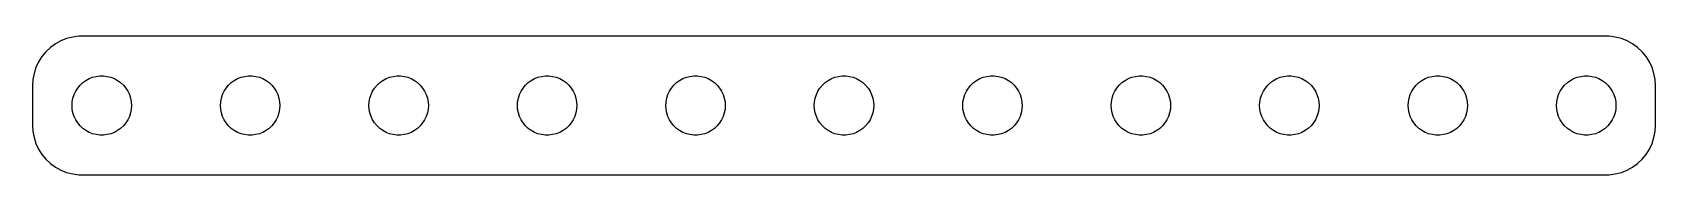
# Model space of a CAD drawing. Header units: metres. Extents: x 0 to 164, y 1 to 14.
import ezdxf

# ---------------------------------------------------------------- set-up
doc = ezdxf.new("R2010")
doc.units = ezdxf.units.M

msp = doc.modelspace()

# ---------------------------------------------------------------- linework, layer by layer
for p, q in [((2.31287, 13.3526), (1.85515, 12.9227)), ((2.82086, 13.7216), (2.31287, 13.3526)), ((3.37109, 14.0241), (2.82086, 13.7216)), ((3.95491, 14.2553), (3.37109, 14.0241)), ((4.56308, 14.4114), (3.95491, 14.2553)), ((5.18604, 14.4901), (4.56308, 14.4114)), ((159.814, 14.4901), (5.18604, 14.4901)), ((160.437, 14.4114), (159.814, 14.4901)), ((161.045, 14.2553), (160.437, 14.4114)), ((161.629, 14.0241), (161.045, 14.2553)), ((162.179, 13.7216), (161.629, 14.0241)), ((162.687, 13.3526), (162.179, 13.7216)), ((163.145, 12.9227), (162.687, 13.3526)), ((1.11845, 11.9088), (0.85111, 11.3406)), ((1.45491, 12.4389), (1.11845, 11.9088)), ((1.85515, 12.9227), (1.45491, 12.4389)), ((163.545, 12.4389), (163.145, 12.9227)), ((163.882, 11.9088), (163.545, 12.4389)), ((164.149, 11.3406), (163.882, 11.9088)), ((0.53941, 10.1267), (0.5, 9.5)), ((0.65707, 10.7434), (0.53941, 10.1267)), ((0.85111, 11.3406), (0.65707, 10.7434)), ((5.58772, 9.81154), (5.89252, 10.033)), ((5.89252, 10.033), (6.22266, 10.2145)), ((6.22266, 10.2145), (6.57294, 10.3532)), ((6.57294, 10.3532), (6.93785, 10.4469)), ((6.93785, 10.4469), (7.31161, 10.4941)), ((7.31161, 10.4941), (7.68837, 10.4941)), ((7.68837, 10.4941), (8.06213, 10.4469)), ((8.06213, 10.4469), (8.42705, 10.3532)), ((8.42705, 10.3532), (8.77733, 10.2145)), ((8.77733, 10.2145), (9.10747, 10.033)), ((9.10747, 10.033), (9.41226, 9.81154)), ((20.5877, 9.81154), (20.8925, 10.033)), ((20.8925, 10.033), (21.2227, 10.2145)), ((21.2227, 10.2145), (21.5729, 10.3532)), ((21.5729, 10.3532), (21.9379, 10.4469)), ((21.9379, 10.4469), (22.3116, 10.4941)), ((22.3116, 10.4941), (22.6884, 10.4941)), ((22.6884, 10.4941), (23.0621, 10.4469)), ((23.0621, 10.4469), (23.427, 10.3532)), ((23.427, 10.3532), (23.7773, 10.2145)), ((23.7773, 10.2145), (24.1075, 10.033)), ((24.1075, 10.033), (24.4123, 9.81154)), ((35.5877, 9.81154), (35.8925, 10.033)), ((35.8925, 10.033), (36.2227, 10.2145)), ((36.2227, 10.2145), (36.5729, 10.3532)), ((36.5729, 10.3532), (36.9379, 10.4469)), ((36.9379, 10.4469), (37.3116, 10.4941)), ((37.3116, 10.4941), (37.6884, 10.4941)), ((37.6884, 10.4941), (38.0621, 10.4469)), ((38.0621, 10.4469), (38.427, 10.3532)), ((38.427, 10.3532), (38.7773, 10.2145)), ((38.7773, 10.2145), (39.1075, 10.033)), ((39.1075, 10.033), (39.4123, 9.81154)), ((50.5877, 9.81154), (50.8925, 10.033)), ((50.8925, 10.033), (51.2227, 10.2145)), ((51.2227, 10.2145), (51.5729, 10.3532)), ((51.5729, 10.3532), (51.9379, 10.4469)), ((51.9379, 10.4469), (52.3116, 10.4941)), ((52.3116, 10.4941), (52.6884, 10.4941)), ((52.6884, 10.4941), (53.0621, 10.4469)), ((53.0621, 10.4469), (53.427, 10.3532)), ((53.427, 10.3532), (53.7773, 10.2145)), ((53.7773, 10.2145), (54.1075, 10.033)), ((54.1075, 10.033), (54.4123, 9.81154)), ((65.5877, 9.81154), (65.8925, 10.033)), ((65.8925, 10.033), (66.2227, 10.2145)), ((66.2227, 10.2145), (66.573, 10.3532)), ((66.573, 10.3532), (66.9379, 10.4469)), ((66.9379, 10.4469), (67.3116, 10.4941)), ((67.3116, 10.4941), (67.6884, 10.4941)), ((67.6884, 10.4941), (68.0621, 10.4469)), ((68.0621, 10.4469), (68.427, 10.3532)), ((68.427, 10.3532), (68.7773, 10.2145)), ((68.7773, 10.2145), (69.1075, 10.033)), ((69.1075, 10.033), (69.4123, 9.81154)), ((80.5877, 9.81154), (80.8925, 10.033)), ((80.8925, 10.033), (81.2227, 10.2145)), ((81.2227, 10.2145), (81.573, 10.3532)), ((81.573, 10.3532), (81.9379, 10.4469)), ((81.9379, 10.4469), (82.3116, 10.4941)), ((82.3116, 10.4941), (82.6884, 10.4941)), ((82.6884, 10.4941), (83.0621, 10.4469)), ((83.0621, 10.4469), (83.427, 10.3532)), ((83.427, 10.3532), (83.7773, 10.2145)), ((83.7773, 10.2145), (84.1075, 10.033)), ((84.1075, 10.033), (84.4123, 9.81154)), ((95.5877, 9.81154), (95.8925, 10.033)), ((95.8925, 10.033), (96.2227, 10.2145)), ((96.2227, 10.2145), (96.573, 10.3532)), ((96.573, 10.3532), (96.9379, 10.4469)), ((96.9379, 10.4469), (97.3116, 10.4941)), ((97.3116, 10.4941), (97.6884, 10.4941)), ((97.6884, 10.4941), (98.0621, 10.4469)), ((98.0621, 10.4469), (98.427, 10.3532)), ((98.427, 10.3532), (98.7773, 10.2145)), ((98.7773, 10.2145), (99.1075, 10.033)), ((99.1075, 10.033), (99.4123, 9.81154)), ((110.588, 9.81154), (110.893, 10.033)), ((110.893, 10.033), (111.223, 10.2145)), ((111.223, 10.2145), (111.573, 10.3532)), ((111.573, 10.3532), (111.938, 10.4469)), ((111.938, 10.4469), (112.312, 10.4941)), ((112.312, 10.4941), (112.688, 10.4941)), ((112.688, 10.4941), (113.062, 10.4469)), ((113.062, 10.4469), (113.427, 10.3532)), ((113.427, 10.3532), (113.777, 10.2145)), ((113.777, 10.2145), (114.107, 10.033)), ((114.107, 10.033), (114.412, 9.81154)), ((125.588, 9.81154), (125.893, 10.033)), ((125.893, 10.033), (126.223, 10.2145)), ((126.223, 10.2145), (126.573, 10.3532)), ((126.573, 10.3532), (126.938, 10.4469)), ((126.938, 10.4469), (127.312, 10.4941)), ((127.312, 10.4941), (127.688, 10.4941)), ((127.688, 10.4941), (128.062, 10.4469)), ((128.062, 10.4469), (128.427, 10.3532)), ((128.427, 10.3532), (128.777, 10.2145)), ((128.777, 10.2145), (129.107, 10.033)), ((129.107, 10.033), (129.412, 9.81154)), ((140.588, 9.81154), (140.893, 10.033)), ((140.893, 10.033), (141.223, 10.2145)), ((141.223, 10.2145), (141.573, 10.3532)), ((141.573, 10.3532), (141.938, 10.4469)), ((141.938, 10.4469), (142.312, 10.4941)), ((142.312, 10.4941), (142.688, 10.4941)), ((142.688, 10.4941), (143.062, 10.4469)), ((143.062, 10.4469), (143.427, 10.3532)), ((143.427, 10.3532), (143.777, 10.2145)), ((143.777, 10.2145), (144.107, 10.033)), ((144.107, 10.033), (144.412, 9.81154)), ((155.588, 9.81154), (155.893, 10.033)), ((155.893, 10.033), (156.223, 10.2145)), ((156.223, 10.2145), (156.573, 10.3532)), ((156.573, 10.3532), (156.938, 10.4469)), ((156.938, 10.4469), (157.312, 10.4941)), ((157.312, 10.4941), (157.688, 10.4941)), ((157.688, 10.4941), (158.062, 10.4469)), ((158.062, 10.4469), (158.427, 10.3532)), ((158.427, 10.3532), (158.777, 10.2145)), ((158.777, 10.2145), (159.107, 10.033)), ((159.107, 10.033), (159.412, 9.81154)), ((164.343, 10.7434), (164.149, 11.3406)), ((164.461, 10.1267), (164.343, 10.7434)), ((164.5, 9.5), (164.461, 10.1267)), ((0.5, 9.5), (0.5, 5.5)), ((4.52365, 7.87599), (4.59424, 8.24606)), ((4.59424, 8.24606), (4.71066, 8.60437)), ((4.71066, 8.60437), (4.87108, 8.94525)), ((4.87108, 8.94525), (5.07294, 9.26335)), ((5.07294, 9.26335), (5.31308, 9.55363)), ((5.31308, 9.55363), (5.58772, 9.81154)), ((9.41226, 9.81154), (9.6869, 9.55363)), ((9.6869, 9.55363), (9.92705, 9.26335)), ((9.92705, 9.26335), (10.1289, 8.94525)), ((10.1289, 8.94525), (10.2893, 8.60437)), ((10.2893, 8.60437), (10.4057, 8.24606)), ((10.4057, 8.24606), (10.4763, 7.87599)), ((19.5237, 7.87599), (19.5942, 8.24606)), ((19.5942, 8.24606), (19.7107, 8.60437)), ((19.7107, 8.60437), (19.8711, 8.94525)), ((19.8711, 8.94525), (20.0729, 9.26335)), ((20.0729, 9.26335), (20.3131, 9.55363)), ((20.3131, 9.55363), (20.5877, 9.81154)), ((24.4123, 9.81154), (24.6869, 9.55363)), ((24.6869, 9.55363), (24.927, 9.26335)), ((24.927, 9.26335), (25.1289, 8.94525)), ((25.1289, 8.94525), (25.2893, 8.60437)), ((25.2893, 8.60437), (25.4057, 8.24606)), ((25.4057, 8.24606), (25.4763, 7.87599)), ((34.5237, 7.87599), (34.5942, 8.24606)), ((34.5942, 8.24606), (34.7107, 8.60437)), ((34.7107, 8.60437), (34.8711, 8.94525)), ((34.8711, 8.94525), (35.0729, 9.26335)), ((35.0729, 9.26335), (35.3131, 9.55363)), ((35.3131, 9.55363), (35.5877, 9.81154)), ((39.4123, 9.81154), (39.6869, 9.55363)), ((39.6869, 9.55363), (39.927, 9.26335)), ((39.927, 9.26335), (40.1289, 8.94525)), ((40.1289, 8.94525), (40.2893, 8.60437)), ((40.2893, 8.60437), (40.4057, 8.24606)), ((40.4057, 8.24606), (40.4763, 7.87599)), ((49.5237, 7.87599), (49.5942, 8.24606)), ((49.5942, 8.24606), (49.7107, 8.60437)), ((49.7107, 8.60437), (49.8711, 8.94525)), ((49.8711, 8.94525), (50.0729, 9.26335)), ((50.0729, 9.26335), (50.3131, 9.55363)), ((50.3131, 9.55363), (50.5877, 9.81154)), ((54.4123, 9.81154), (54.6869, 9.55363)), ((54.6869, 9.55363), (54.927, 9.26335)), ((54.927, 9.26335), (55.1289, 8.94525)), ((55.1289, 8.94525), (55.2893, 8.60437)), ((55.2893, 8.60437), (55.4057, 8.24606)), ((55.4057, 8.24606), (55.4763, 7.87599)), ((64.5237, 7.87599), (64.5943, 8.24606)), ((64.5943, 8.24606), (64.7107, 8.60437)), ((64.7107, 8.60437), (64.8711, 8.94525)), ((64.8711, 8.94525), (65.073, 9.26335)), ((65.073, 9.26335), (65.3131, 9.55363)), ((65.3131, 9.55363), (65.5877, 9.81154)), ((69.4123, 9.81154), (69.6869, 9.55363)), ((69.6869, 9.55363), (69.927, 9.26335)), ((69.927, 9.26335), (70.1289, 8.94525)), ((70.1289, 8.94525), (70.2893, 8.60437)), ((70.2893, 8.60437), (70.4057, 8.24606)), ((70.4057, 8.24606), (70.4763, 7.87599)), ((79.5237, 7.87599), (79.5943, 8.24606)), ((79.5943, 8.24606), (79.7107, 8.60437)), ((79.7107, 8.60437), (79.8711, 8.94525)), ((79.8711, 8.94525), (80.073, 9.26335)), ((80.073, 9.26335), (80.3131, 9.55363)), ((80.3131, 9.55363), (80.5877, 9.81154)), ((84.4123, 9.81154), (84.6869, 9.55363)), ((84.6869, 9.55363), (84.927, 9.26335)), ((84.927, 9.26335), (85.1289, 8.94525)), ((85.1289, 8.94525), (85.2893, 8.60437)), ((85.2893, 8.60437), (85.4057, 8.24606)), ((85.4057, 8.24606), (85.4763, 7.87599)), ((94.5237, 7.87599), (94.5943, 8.24606)), ((94.5943, 8.24606), (94.7107, 8.60437)), ((94.7107, 8.60437), (94.8711, 8.94525)), ((94.8711, 8.94525), (95.073, 9.26335)), ((95.073, 9.26335), (95.3131, 9.55363)), ((95.3131, 9.55363), (95.5877, 9.81154)), ((99.4123, 9.81154), (99.6869, 9.55363)), ((99.6869, 9.55363), (99.927, 9.26335)), ((99.927, 9.26335), (100.129, 8.94525)), ((100.129, 8.94525), (100.289, 8.60437)), ((100.289, 8.60437), (100.406, 8.24606)), ((100.406, 8.24606), (100.476, 7.87599)), ((109.524, 7.87599), (109.594, 8.24606)), ((109.594, 8.24606), (109.711, 8.60437)), ((109.711, 8.60437), (109.871, 8.94525)), ((109.871, 8.94525), (110.073, 9.26335)), ((110.073, 9.26335), (110.313, 9.55363)), ((110.313, 9.55363), (110.588, 9.81154)), ((114.412, 9.81154), (114.687, 9.55363)), ((114.687, 9.55363), (114.927, 9.26335)), ((114.927, 9.26335), (115.129, 8.94525)), ((115.129, 8.94525), (115.289, 8.60437)), ((115.289, 8.60437), (115.406, 8.24606)), ((115.406, 8.24606), (115.476, 7.87599)), ((124.524, 7.87599), (124.594, 8.24606)), ((124.594, 8.24606), (124.711, 8.60437)), ((124.711, 8.60437), (124.871, 8.94525)), ((124.871, 8.94525), (125.073, 9.26335)), ((125.073, 9.26335), (125.313, 9.55363)), ((125.313, 9.55363), (125.588, 9.81154)), ((129.412, 9.81154), (129.687, 9.55363)), ((129.687, 9.55363), (129.927, 9.26335)), ((129.927, 9.26335), (130.129, 8.94525)), ((130.129, 8.94525), (130.289, 8.60437)), ((130.289, 8.60437), (130.406, 8.24606)), ((130.406, 8.24606), (130.476, 7.87599)), ((139.524, 7.87599), (139.594, 8.24606)), ((139.594, 8.24606), (139.711, 8.60437)), ((139.711, 8.60437), (139.871, 8.94525)), ((139.871, 8.94525), (140.073, 9.26335)), ((140.073, 9.26335), (140.313, 9.55363)), ((140.313, 9.55363), (140.588, 9.81154)), ((144.412, 9.81154), (144.687, 9.55363)), ((144.687, 9.55363), (144.927, 9.26335)), ((144.927, 9.26335), (145.129, 8.94525)), ((145.129, 8.94525), (145.289, 8.60437)), ((145.289, 8.60437), (145.406, 8.24606)), ((145.406, 8.24606), (145.476, 7.87599)), ((154.524, 7.87599), (154.594, 8.24606)), ((154.594, 8.24606), (154.711, 8.60437)), ((154.711, 8.60437), (154.871, 8.94525)), ((154.871, 8.94525), (155.073, 9.26335)), ((155.073, 9.26335), (155.313, 9.55363)), ((155.313, 9.55363), (155.588, 9.81154)), ((159.412, 9.81154), (159.687, 9.55363)), ((159.687, 9.55363), (159.927, 9.26335)), ((159.927, 9.26335), (160.129, 8.94525)), ((160.129, 8.94525), (160.289, 8.60437)), ((160.289, 8.60437), (160.406, 8.24606)), ((160.406, 8.24606), (160.476, 7.87599)), ((164.5, 5.5), (164.5, 9.5)), ((4.5, 7.5), (4.52365, 7.87599)), ((4.52365, 7.12399), (4.5, 7.5)), ((4.59424, 6.75392), (4.52365, 7.12399)), ((4.71066, 6.39561), (4.59424, 6.75392)), ((10.4057, 6.75392), (10.2893, 6.39561)), ((10.4763, 7.12399), (10.4057, 6.75392)), ((10.4763, 7.87599), (10.5, 7.5)), ((10.5, 7.5), (10.4763, 7.12399)), ((19.5, 7.5), (19.5237, 7.87599)), ((19.5237, 7.12399), (19.5, 7.5)), ((19.5942, 6.75392), (19.5237, 7.12399)), ((19.7107, 6.39561), (19.5942, 6.75392)), ((25.4057, 6.75392), (25.2893, 6.39561)), ((25.4763, 7.12399), (25.4057, 6.75392)), ((25.4763, 7.87599), (25.5, 7.5)), ((25.5, 7.5), (25.4763, 7.12399)), ((34.5, 7.5), (34.5237, 7.87599)), ((34.5237, 7.12399), (34.5, 7.5)), ((34.5942, 6.75392), (34.5237, 7.12399)), ((34.7107, 6.39561), (34.5942, 6.75392)), ((40.4057, 6.75392), (40.2893, 6.39561)), ((40.4763, 7.12399), (40.4057, 6.75392)), ((40.4763, 7.87599), (40.5, 7.5)), ((40.5, 7.5), (40.4763, 7.12399)), ((49.5, 7.5), (49.5237, 7.87599)), ((49.5237, 7.12399), (49.5, 7.5)), ((49.5942, 6.75392), (49.5237, 7.12399)), ((49.7107, 6.39561), (49.5942, 6.75392)), ((55.4057, 6.75392), (55.2893, 6.39561)), ((55.4763, 7.12399), (55.4057, 6.75392)), ((55.4763, 7.87599), (55.5, 7.5)), ((55.5, 7.5), (55.4763, 7.12399)), ((64.5, 7.5), (64.5237, 7.87599)), ((64.5237, 7.12399), (64.5, 7.5)), ((64.5943, 6.75392), (64.5237, 7.12399)), ((64.7107, 6.39561), (64.5943, 6.75392)), ((70.4057, 6.75392), (70.2893, 6.39561)), ((70.4763, 7.12399), (70.4057, 6.75392)), ((70.4763, 7.87599), (70.5, 7.5)), ((70.5, 7.5), (70.4763, 7.12399)), ((79.5, 7.5), (79.5237, 7.87599)), ((79.5237, 7.12399), (79.5, 7.5)), ((79.5943, 6.75392), (79.5237, 7.12399)), ((79.7107, 6.39561), (79.5943, 6.75392)), ((85.4057, 6.75392), (85.2893, 6.39561)), ((85.4763, 7.12399), (85.4057, 6.75392)), ((85.4763, 7.87599), (85.5, 7.5)), ((85.5, 7.5), (85.4763, 7.12399)), ((94.5, 7.5), (94.5237, 7.87599)), ((94.5237, 7.12399), (94.5, 7.5)), ((94.5943, 6.75392), (94.5237, 7.12399)), ((94.7107, 6.39561), (94.5943, 6.75392)), ((100.406, 6.75392), (100.289, 6.39561)), ((100.476, 7.12399), (100.406, 6.75392)), ((100.476, 7.87599), (100.5, 7.5)), ((100.5, 7.5), (100.476, 7.12399)), ((109.5, 7.5), (109.524, 7.87599)), ((109.524, 7.12399), (109.5, 7.5)), ((109.594, 6.75392), (109.524, 7.12399)), ((109.711, 6.39561), (109.594, 6.75392)), ((115.406, 6.75392), (115.289, 6.39561)), ((115.476, 7.12399), (115.406, 6.75392)), ((115.476, 7.87599), (115.5, 7.5)), ((115.5, 7.5), (115.476, 7.12399)), ((124.5, 7.5), (124.524, 7.87599)), ((124.524, 7.12399), (124.5, 7.5)), ((124.594, 6.75392), (124.524, 7.12399)), ((124.711, 6.39561), (124.594, 6.75392)), ((130.406, 6.75392), (130.289, 6.39561)), ((130.476, 7.12399), (130.406, 6.75392)), ((130.476, 7.87599), (130.5, 7.5)), ((130.5, 7.5), (130.476, 7.12399)), ((139.5, 7.5), (139.524, 7.87599)), ((139.524, 7.12399), (139.5, 7.5)), ((139.594, 6.75392), (139.524, 7.12399)), ((139.711, 6.39561), (139.594, 6.75392)), ((145.406, 6.75392), (145.289, 6.39561)), ((145.476, 7.12399), (145.406, 6.75392)), ((145.476, 7.87599), (145.5, 7.5)), ((145.5, 7.5), (145.476, 7.12399)), ((154.5, 7.5), (154.524, 7.87599)), ((154.524, 7.12399), (154.5, 7.5)), ((154.594, 6.75392), (154.524, 7.12399)), ((154.711, 6.39561), (154.594, 6.75392)), ((160.406, 6.75392), (160.289, 6.39561)), ((160.476, 7.12399), (160.406, 6.75392)), ((160.476, 7.87599), (160.5, 7.5)), ((160.5, 7.5), (160.476, 7.12399)), ((0.5, 5.5), (0.53941, 4.87332)), ((4.87108, 6.05473), (4.71066, 6.39561)), ((5.07294, 5.73663), (4.87108, 6.05473)), ((5.31308, 5.44635), (5.07294, 5.73663)), ((5.58772, 5.18845), (5.31308, 5.44635)), ((5.89252, 4.96701), (5.58772, 5.18845)), ((6.22266, 4.78551), (5.89252, 4.96701)), ((9.10747, 4.96701), (8.77733, 4.78551)), ((9.41226, 5.18845), (9.10747, 4.96701)), ((9.6869, 5.44635), (9.41226, 5.18845)), ((9.92705, 5.73663), (9.6869, 5.44635)), ((10.1289, 6.05473), (9.92705, 5.73663)), ((10.2893, 6.39561), (10.1289, 6.05473)), ((19.8711, 6.05473), (19.7107, 6.39561)), ((20.0729, 5.73663), (19.8711, 6.05473)), ((20.3131, 5.44635), (20.0729, 5.73663)), ((20.5877, 5.18845), (20.3131, 5.44635)), ((20.8925, 4.96701), (20.5877, 5.18845)), ((21.2227, 4.78551), (20.8925, 4.96701)), ((24.1075, 4.96701), (23.7773, 4.78551)), ((24.4123, 5.18845), (24.1075, 4.96701)), ((24.6869, 5.44635), (24.4123, 5.18845)), ((24.927, 5.73663), (24.6869, 5.44635)), ((25.1289, 6.05473), (24.927, 5.73663)), ((25.2893, 6.39561), (25.1289, 6.05473)), ((34.8711, 6.05473), (34.7107, 6.39561)), ((35.0729, 5.73663), (34.8711, 6.05473)), ((35.3131, 5.44635), (35.0729, 5.73663)), ((35.5877, 5.18845), (35.3131, 5.44635)), ((35.8925, 4.96701), (35.5877, 5.18845)), ((36.2227, 4.78551), (35.8925, 4.96701)), ((39.1075, 4.96701), (38.7773, 4.78551)), ((39.4123, 5.18845), (39.1075, 4.96701)), ((39.6869, 5.44635), (39.4123, 5.18845)), ((39.927, 5.73663), (39.6869, 5.44635)), ((40.1289, 6.05473), (39.927, 5.73663)), ((40.2893, 6.39561), (40.1289, 6.05473)), ((49.8711, 6.05473), (49.7107, 6.39561)), ((50.0729, 5.73663), (49.8711, 6.05473)), ((50.3131, 5.44635), (50.0729, 5.73663)), ((50.5877, 5.18845), (50.3131, 5.44635)), ((50.8925, 4.96701), (50.5877, 5.18845)), ((51.2227, 4.78551), (50.8925, 4.96701)), ((54.1075, 4.96701), (53.7773, 4.78551)), ((54.4123, 5.18845), (54.1075, 4.96701)), ((54.6869, 5.44635), (54.4123, 5.18845)), ((54.927, 5.73663), (54.6869, 5.44635)), ((55.1289, 6.05473), (54.927, 5.73663)), ((55.2893, 6.39561), (55.1289, 6.05473)), ((64.8711, 6.05473), (64.7107, 6.39561)), ((65.073, 5.73663), (64.8711, 6.05473)), ((65.3131, 5.44635), (65.073, 5.73663)), ((65.5877, 5.18845), (65.3131, 5.44635)), ((65.8925, 4.96701), (65.5877, 5.18845)), ((66.2227, 4.78551), (65.8925, 4.96701)), ((69.1075, 4.96701), (68.7773, 4.78551)), ((69.4123, 5.18845), (69.1075, 4.96701)), ((69.6869, 5.44635), (69.4123, 5.18845)), ((69.927, 5.73663), (69.6869, 5.44635)), ((70.1289, 6.05473), (69.927, 5.73663)), ((70.2893, 6.39561), (70.1289, 6.05473)), ((79.8711, 6.05473), (79.7107, 6.39561)), ((80.073, 5.73663), (79.8711, 6.05473)), ((80.3131, 5.44635), (80.073, 5.73663)), ((80.5877, 5.18845), (80.3131, 5.44635)), ((80.8925, 4.96701), (80.5877, 5.18845)), ((81.2227, 4.78551), (80.8925, 4.96701)), ((84.1075, 4.96701), (83.7773, 4.78551)), ((84.4123, 5.18845), (84.1075, 4.96701)), ((84.6869, 5.44635), (84.4123, 5.18845)), ((84.927, 5.73663), (84.6869, 5.44635)), ((85.1289, 6.05473), (84.927, 5.73663)), ((85.2893, 6.39561), (85.1289, 6.05473)), ((94.8711, 6.05473), (94.7107, 6.39561)), ((95.073, 5.73663), (94.8711, 6.05473)), ((95.3131, 5.44635), (95.073, 5.73663)), ((95.5877, 5.18845), (95.3131, 5.44635)), ((95.8925, 4.96701), (95.5877, 5.18845)), ((96.2227, 4.78551), (95.8925, 4.96701)), ((99.1075, 4.96701), (98.7773, 4.78551)), ((99.4123, 5.18845), (99.1075, 4.96701)), ((99.6869, 5.44635), (99.4123, 5.18845)), ((99.927, 5.73663), (99.6869, 5.44635)), ((100.129, 6.05473), (99.927, 5.73663)), ((100.289, 6.39561), (100.129, 6.05473)), ((109.871, 6.05473), (109.711, 6.39561)), ((110.073, 5.73663), (109.871, 6.05473)), ((110.313, 5.44635), (110.073, 5.73663)), ((110.588, 5.18845), (110.313, 5.44635)), ((110.893, 4.96701), (110.588, 5.18845)), ((111.223, 4.78551), (110.893, 4.96701)), ((114.107, 4.96701), (113.777, 4.78551)), ((114.412, 5.18845), (114.107, 4.96701)), ((114.687, 5.44635), (114.412, 5.18845)), ((114.927, 5.73663), (114.687, 5.44635)), ((115.129, 6.05473), (114.927, 5.73663)), ((115.289, 6.39561), (115.129, 6.05473)), ((124.871, 6.05473), (124.711, 6.39561)), ((125.073, 5.73663), (124.871, 6.05473)), ((125.313, 5.44635), (125.073, 5.73663)), ((125.588, 5.18845), (125.313, 5.44635)), ((125.893, 4.96701), (125.588, 5.18845)), ((126.223, 4.78551), (125.893, 4.96701)), ((129.107, 4.96701), (128.777, 4.78551)), ((129.412, 5.18845), (129.107, 4.96701)), ((129.687, 5.44635), (129.412, 5.18845)), ((129.927, 5.73663), (129.687, 5.44635)), ((130.129, 6.05473), (129.927, 5.73663)), ((130.289, 6.39561), (130.129, 6.05473)), ((139.871, 6.05473), (139.711, 6.39561)), ((140.073, 5.73663), (139.871, 6.05473)), ((140.313, 5.44635), (140.073, 5.73663)), ((140.588, 5.18845), (140.313, 5.44635)), ((140.893, 4.96701), (140.588, 5.18845)), ((141.223, 4.78551), (140.893, 4.96701)), ((144.107, 4.96701), (143.777, 4.78551)), ((144.412, 5.18845), (144.107, 4.96701)), ((144.687, 5.44635), (144.412, 5.18845)), ((144.927, 5.73663), (144.687, 5.44635)), ((145.129, 6.05473), (144.927, 5.73663)), ((145.289, 6.39561), (145.129, 6.05473)), ((154.871, 6.05473), (154.711, 6.39561)), ((155.073, 5.73663), (154.871, 6.05473)), ((155.313, 5.44635), (155.073, 5.73663)), ((155.588, 5.18845), (155.313, 5.44635)), ((155.893, 4.96701), (155.588, 5.18845)), ((156.223, 4.78551), (155.893, 4.96701)), ((159.107, 4.96701), (158.777, 4.78551)), ((159.412, 5.18845), (159.107, 4.96701)), ((159.687, 5.44635), (159.412, 5.18845)), ((159.927, 5.73663), (159.687, 5.44635)), ((160.129, 6.05473), (159.927, 5.73663)), ((160.289, 6.39561), (160.129, 6.05473)), ((164.461, 4.87332), (164.5, 5.5)), ((0.53941, 4.87332), (0.65707, 4.25655)), ((0.65707, 4.25655), (0.85111, 3.65936)), ((0.85111, 3.65936), (1.11845, 3.09122)), ((6.57294, 4.64682), (6.22266, 4.78551)), ((6.93785, 4.55313), (6.57294, 4.64682)), ((7.31161, 4.50591), (6.93785, 4.55313)), ((7.68837, 4.50591), (7.31161, 4.50591)), ((8.06213, 4.55313), (7.68837, 4.50591)), ((8.42705, 4.64682), (8.06213, 4.55313)), ((8.77733, 4.78551), (8.42705, 4.64682)), ((21.5729, 4.64682), (21.2227, 4.78551)), ((21.9379, 4.55313), (21.5729, 4.64682)), ((22.3116, 4.50591), (21.9379, 4.55313)), ((22.6884, 4.50591), (22.3116, 4.50591)), ((23.0621, 4.55313), (22.6884, 4.50591)), ((23.427, 4.64682), (23.0621, 4.55313)), ((23.7773, 4.78551), (23.427, 4.64682)), ((36.5729, 4.64682), (36.2227, 4.78551)), ((36.9379, 4.55313), (36.5729, 4.64682)), ((37.3116, 4.50591), (36.9379, 4.55313)), ((37.6884, 4.50591), (37.3116, 4.50591)), ((38.0621, 4.55313), (37.6884, 4.50591)), ((38.427, 4.64682), (38.0621, 4.55313)), ((38.7773, 4.78551), (38.427, 4.64682)), ((51.5729, 4.64682), (51.2227, 4.78551)), ((51.9379, 4.55313), (51.5729, 4.64682)), ((52.3116, 4.50591), (51.9379, 4.55313)), ((52.6884, 4.50591), (52.3116, 4.50591)), ((53.0621, 4.55313), (52.6884, 4.50591)), ((53.427, 4.64682), (53.0621, 4.55313)), ((53.7773, 4.78551), (53.427, 4.64682)), ((66.573, 4.64682), (66.2227, 4.78551)), ((66.9379, 4.55313), (66.573, 4.64682)), ((67.3116, 4.50591), (66.9379, 4.55313)), ((67.6884, 4.50591), (67.3116, 4.50591)), ((68.0621, 4.55313), (67.6884, 4.50591)), ((68.427, 4.64682), (68.0621, 4.55313)), ((68.7773, 4.78551), (68.427, 4.64682)), ((81.573, 4.64682), (81.2227, 4.78551)), ((81.9379, 4.55313), (81.573, 4.64682)), ((82.3116, 4.50591), (81.9379, 4.55313)), ((82.6884, 4.50591), (82.3116, 4.50591)), ((83.0621, 4.55313), (82.6884, 4.50591)), ((83.427, 4.64682), (83.0621, 4.55313)), ((83.7773, 4.78551), (83.427, 4.64682)), ((96.573, 4.64682), (96.2227, 4.78551)), ((96.9379, 4.55313), (96.573, 4.64682)), ((97.3116, 4.50591), (96.9379, 4.55313)), ((97.6884, 4.50591), (97.3116, 4.50591)), ((98.0621, 4.55313), (97.6884, 4.50591)), ((98.427, 4.64682), (98.0621, 4.55313)), ((98.7773, 4.78551), (98.427, 4.64682)), ((111.573, 4.64682), (111.223, 4.78551)), ((111.938, 4.55313), (111.573, 4.64682)), ((112.312, 4.50591), (111.938, 4.55313)), ((112.688, 4.50591), (112.312, 4.50591)), ((113.062, 4.55313), (112.688, 4.50591)), ((113.427, 4.64682), (113.062, 4.55313)), ((113.777, 4.78551), (113.427, 4.64682)), ((126.573, 4.64682), (126.223, 4.78551)), ((126.938, 4.55313), (126.573, 4.64682)), ((127.312, 4.50591), (126.938, 4.55313)), ((127.688, 4.50591), (127.312, 4.50591)), ((128.062, 4.55313), (127.688, 4.50591)), ((128.427, 4.64682), (128.062, 4.55313)), ((128.777, 4.78551), (128.427, 4.64682)), ((141.573, 4.64682), (141.223, 4.78551)), ((141.938, 4.55313), (141.573, 4.64682)), ((142.312, 4.50591), (141.938, 4.55313)), ((142.688, 4.50591), (142.312, 4.50591)), ((143.062, 4.55313), (142.688, 4.50591)), ((143.427, 4.64682), (143.062, 4.55313)), ((143.777, 4.78551), (143.427, 4.64682)), ((156.573, 4.64682), (156.223, 4.78551)), ((156.938, 4.55313), (156.573, 4.64682)), ((157.312, 4.50591), (156.938, 4.55313)), ((157.688, 4.50591), (157.312, 4.50591)), ((158.062, 4.55313), (157.688, 4.50591)), ((158.427, 4.64682), (158.062, 4.55313)), ((158.777, 4.78551), (158.427, 4.64682)), ((163.882, 3.09122), (164.149, 3.65936)), ((164.149, 3.65936), (164.343, 4.25655)), ((164.343, 4.25655), (164.461, 4.87332)), ((1.11845, 3.09122), (1.45491, 2.56107)), ((1.45491, 2.56107), (1.85515, 2.07726)), ((1.85515, 2.07726), (2.31287, 1.64743)), ((2.31287, 1.64743), (2.82086, 1.27835)), ((162.179, 1.27835), (162.687, 1.64743)), ((162.687, 1.64743), (163.145, 2.07726)), ((163.145, 2.07726), (163.545, 2.56107)), ((163.545, 2.56107), (163.882, 3.09122)), ((2.82086, 1.27835), (3.37109, 0.97586)), ((3.37109, 0.97586), (3.95491, 0.7447)), ((3.95491, 0.7447), (4.56308, 0.58856)), ((4.56308, 0.58856), (5.18604, 0.50986)), ((5.18604, 0.50986), (159.814, 0.50986)), ((159.814, 0.50986), (160.437, 0.58856)), ((160.437, 0.58856), (161.045, 0.7447)), ((161.045, 0.7447), (161.629, 0.97586)), ((161.629, 0.97586), (162.179, 1.27835))]:
    msp.add_line(p, q)

doc.saveas('drawing.dxf')
